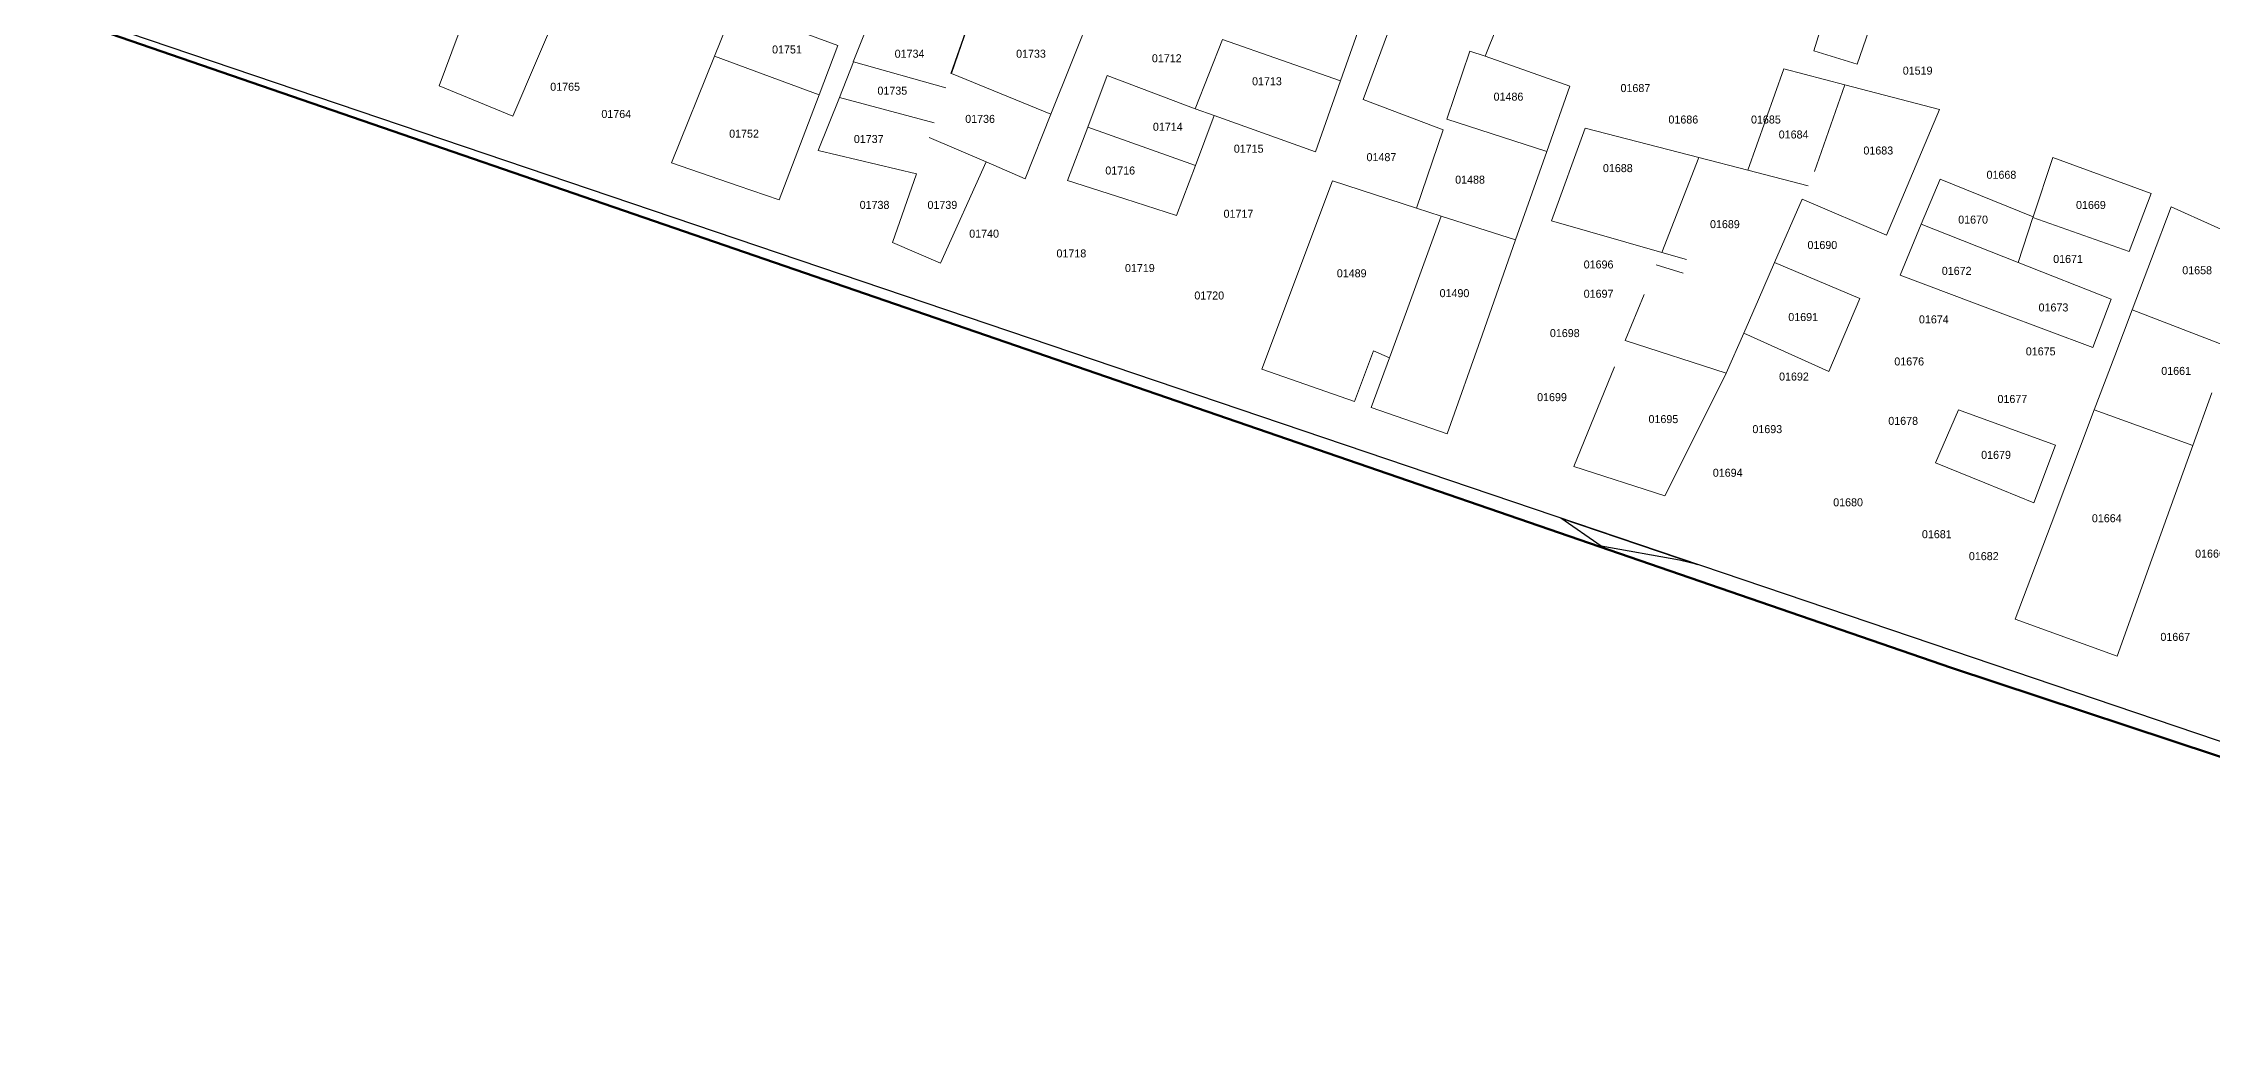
# Model space of a CAD drawing. Header units: metres. Extents: x 245232 to 248406, y 1633796 to 1637634.
# Drawn here: x 247301.5 to 247707.9, y 1633828 to 1634012.4 of the extents above; entities that cross this region are included whole.
import ezdxf
from ezdxf.enums import TextEntityAlignment as Align

# ---------------------------------------------------------------- set-up
doc = ezdxf.new("R2010")
doc.units = ezdxf.units.M
doc.header["$MEASUREMENT"] = 0
doc.layers.add('historique_numero_parcelle', color=7, linetype='Continuous')
doc.layers.add('limites_sections', color=7, linetype='Continuous')
doc.layers.add('Limites_Communes', color=7, linetype='Continuous', lineweight=211, plot=False)
doc.layers.add('LIMITES_PARCELLES', color=7, linetype='Continuous', lineweight=0, true_color=0xffffff)
doc.styles.add('Style-FANCY', font='FANCY.shx')

msp = doc.modelspace()

# ---------------------------------------------------------------- linework, layer by layer
at = {"layer": 'Limites_Communes', "color": 210, "lineweight": 80, "flags": 128}
msp.add_lwpolyline([(248217.239, 1636236.771), (248275.378, 1636195.051), (248148.552, 1635981.39), (248146.604, 1635975.459), (248342.772, 1635633.766), (248361.87, 1635600.5), (248372.369, 1635589.155), (248359.758, 1635572.275), (248054, 1635163), (248403, 1634932), (247921.696, 1634066.369), (247944, 1634048), (247854, 1633828), (247757.314, 1633862.887), (247659.165, 1633895.42), (247213.478, 1634048.88)], dxfattribs=at)
at = {"layer": 'limites_parcelles'}
for p, q in [((247375.686, 1634004.419), (247386.122, 1634032.537)), ((247579.158, 1634028.663), (247571.76, 1634009.999)), ((247633.347, 1634010.99), (247637.523, 1634024.658)), ((247398.924, 1634020.873), (247389.5, 1633998.731)), ((247453.257, 1634008.961), (247457.963, 1634020.702)), ((247427.284, 1634010.01), (247430.979, 1634019.134)), ((247430.979, 1634019.134), (247450.407, 1634012.015)), ((247474.684, 1634015.634), (247471.589, 1634006.759)), ((247471.695, 1634006.759), (247474.79, 1634015.634)), ((247498.201, 1634018.82), (247494.253, 1634008.931)), ((247548.907, 1634017.563), (247544.633, 1634005.389)), ((247548.841, 1634001.891), (247554.082, 1634015.85)), ((247644.21, 1634016.421), (247641.451, 1634008.518)), ((247450.407, 1634012.015), (247446.879, 1634002.766)), ((247517.388, 1634000.156), (247522.496, 1634013.111)), ((247522.496, 1634013.111), (247544.633, 1634005.389)), ((247419.2, 1633990.047), (247427.284, 1634010.01)), ((247427.284, 1634010.01), (247439.273, 1634005.578)), ((247450.678, 1634002.262), (247453.356, 1634008.943)), ((247453.356, 1634008.943), (247470.661, 1634004.099)), ((247494.253, 1634008.931), (247490.348, 1633999.149)), ((247568.867, 1634010.956), (247564.533, 1633998.227)), ((247571.76, 1634009.999), (247568.867, 1634010.956)), ((247571.76, 1634009.999), (247587.616, 1634004.413)), ((247620.989, 1633988.622), (247627.724, 1634007.647)), ((247627.724, 1634007.647), (247639.144, 1634004.661)), ((247641.451, 1634008.518), (247633.347, 1634010.99)), ((247389.5, 1633998.731), (247375.686, 1634004.419)), ((247439.273, 1634005.578), (247446.879, 1634002.766)), ((247490.348, 1633999.149), (247471.695, 1634006.759)), ((247497.234, 1633996.705), (247500.908, 1634006.407)), ((247500.908, 1634006.407), (247517.388, 1634000.156)), ((247544.633, 1634005.389), (247539.952, 1633992.052)), ((247587.616, 1634004.413), (247583.293, 1633992.163)), ((247639.144, 1634004.661), (247633.447, 1633988.405)), ((247639.144, 1634004.661), (247656.91, 1634000.014)), ((247446.879, 1634002.766), (247439.369, 1633983.081)), ((247446.688, 1633992.308), (247450.678, 1634002.262)), ((247468.459, 1633997.482), (247450.678, 1634002.262)), ((247520.945, 1633998.878), (247517.388, 1634000.156)), ((247563.852, 1633996.226), (247548.841, 1634001.891)), ((247656.91, 1634000.014), (247646.957, 1633976.445)), ((247490.348, 1633999.149), (247485.509, 1633987.026)), ((247493.459, 1633986.736), (247497.234, 1633996.705)), ((247517.428, 1633989.539), (247497.234, 1633996.705)), ((247520.945, 1633998.878), (247517.428, 1633989.539)), ((247539.952, 1633992.052), (247520.945, 1633998.878)), ((247558.848, 1633981.529), (247563.852, 1633996.226)), ((247564.533, 1633998.227), (247583.293, 1633992.163)), ((247584.169, 1633979.135), (247590.492, 1633996.502)), ((247590.492, 1633996.502), (247602.354, 1633993.437)), ((247465.14, 1633987.966), (247446.688, 1633992.308)), ((247467.522, 1633994.794), (247478.211, 1633990.178)), ((247583.293, 1633992.163), (247577.443, 1633975.588)), ((247602.354, 1633993.437), (247611.797, 1633990.997)), ((247674.455, 1633979.873), (247678.164, 1633991.037)), ((247678.164, 1633991.037), (247696.598, 1633984.271)), ((247431.696, 1633985.731), (247419.2, 1633990.047)), ((247460.647, 1633975.083), (247465.14, 1633987.966)), ((247478.211, 1633990.178), (247469.614, 1633971.211)), ((247485.509, 1633987.026), (247478.211, 1633990.178)), ((247517.428, 1633989.539), (247513.896, 1633980.162)), ((247611.797, 1633990.997), (247604.843, 1633973.221)), ((247611.797, 1633990.997), (247620.989, 1633988.622)), ((247632.268, 1633985.707), (247620.989, 1633988.622)), ((247653.481, 1633978.535), (247657.002, 1633986.983)), ((247657.002, 1633986.983), (247674.455, 1633979.873)), ((247439.369, 1633983.081), (247431.696, 1633985.731)), ((247504.214, 1633983.277), (247493.459, 1633986.736)), ((247513.896, 1633980.162), (247504.214, 1633983.277)), ((247529.857, 1633951.331), (247543.121, 1633986.656)), ((247543.121, 1633986.656), (247558.848, 1633981.529)), ((247631.169, 1633983.191), (247625.995, 1633971.349)), ((247646.957, 1633976.445), (247631.169, 1633983.191)), ((247696.598, 1633984.271), (247692.466, 1633973.406)), ((247563.495, 1633980.045), (247556.959, 1633962.178)), ((247558.848, 1633981.529), (247563.495, 1633980.045)), ((247563.495, 1633980.045), (247577.443, 1633975.588)), ((247604.843, 1633973.221), (247584.169, 1633979.135)), ((247674.418, 1633979.761), (247671.631, 1633971.375)), ((247692.466, 1633973.406), (247674.418, 1633979.761)), ((247696.627, 1633972.045), (247700.302, 1633981.758)), ((247700.302, 1633981.758), (247717.626, 1633973.956)), ((247469.614, 1633971.211), (247460.647, 1633975.083)), ((247577.443, 1633975.588), (247571.147, 1633957.748)), ((247649.498, 1633968.979), (247653.481, 1633978.535)), ((247653.481, 1633978.535), (247671.631, 1633971.375)), ((247603.8, 1633970.909), (247608.841, 1633969.355)), ((247609.476, 1633971.895), (247604.843, 1633973.221)), ((247625.995, 1633971.349), (247622.969, 1633964.427)), ((247625.995, 1633971.349), (247641.955, 1633964.601)), ((247671.631, 1633971.375), (247689.076, 1633964.492)), ((247692.996, 1633962.452), (247696.627, 1633972.045)), ((247668.291, 1633961.929), (247649.498, 1633968.979)), ((247598.007, 1633956.757), (247601.536, 1633965.379)), ((247622.969, 1633964.427), (247620.21, 1633958.111)), ((247641.955, 1633964.601), (247636.174, 1633950.911)), ((247689.076, 1633964.492), (247685.627, 1633955.425)), ((247556.959, 1633962.178), (247553.784, 1633953.499)), ((247685.627, 1633955.425), (247668.291, 1633961.929)), ((247689.739, 1633953.846), (247692.996, 1633962.452)), ((247692.996, 1633962.452), (247711.005, 1633955.531)), ((247550.797, 1633954.766), (247547.235, 1633945.3)), ((247553.784, 1633953.499), (247550.797, 1633954.766)), ((247571.147, 1633957.748), (247564.623, 1633939.266)), ((247616.937, 1633950.623), (247598.007, 1633956.757)), ((247620.21, 1633958.111), (247616.937, 1633950.623)), ((247636.174, 1633950.911), (247620.21, 1633958.111)), ((247547.235, 1633945.3), (247529.857, 1633951.331)), ((247550.384, 1633944.207), (247553.784, 1633953.499)), ((247588.343, 1633933.148), (247595.976, 1633951.794)), ((247616.937, 1633950.623), (247611.331, 1633939.443)), ((247685.914, 1633943.737), (247689.739, 1633953.846)), ((247707.923, 1633946.954), (247704.376, 1633937.082)), ((247564.623, 1633939.266), (247550.384, 1633944.207)), ((247656.149, 1633933.795), (247660.441, 1633943.741)), ((247660.441, 1633943.741), (247678.662, 1633937.11)), ((247677.822, 1633922.353), (247685.914, 1633943.737)), ((247704.376, 1633937.082), (247685.914, 1633943.737)), ((247611.331, 1633939.443), (247605.412, 1633927.641)), ((247678.662, 1633937.11), (247674.564, 1633926.336)), ((247704.376, 1633937.082), (247700.077, 1633925.117)), ((247605.412, 1633927.641), (247588.343, 1633933.148)), ((247665.383, 1633930.054), (247656.149, 1633933.795)), ((247674.564, 1633926.336), (247665.383, 1633930.054)), ((247671.065, 1633904.499), (247677.822, 1633922.353)), ((247700.077, 1633925.117), (247696.706, 1633915.735)), ((247696.706, 1633915.735), (247690.178, 1633897.568)), ((247690.178, 1633897.568), (247671.065, 1633904.499))]:
    msp.add_line(p, q, dxfattribs=at)
at = {"layer": 'limites_sections'}
for p, q in [((247655.536, 1633899.89), (247154.274, 1634069.595)), ((247791.841, 1633853.743), (247655.536, 1633899.89))]:
    msp.add_line(p, q, dxfattribs=at)
msp.add_3dface([(247593.503, 1633918.201), (247585.945, 1633923.45), (247611.53, 1633914.788), (247608.188, 1633915.581)], dxfattribs=at)

# ---------------------------------------------------------------- texts
at = {"layer": 'historique_numero_parcelle', "style": 'Style-FANCY'}
for s, p in [('01751', (247440.855, 1634011.255)), ('01734', (247463.836, 1634010.461)), ('01733', (247486.602, 1634010.461)), ('01712', (247512.049, 1634009.611)), ('01519', (247652.801, 1634007.295)), ('01765', (247399.273, 1634004.271)), ('01735', (247460.605, 1634003.536)), ('01713', (247530.828, 1634005.301)), ('01687', (247599.896, 1634004.029)), ('01764', (247408.858, 1633999.171)), ('01486', (247576.105, 1634002.419)), ('01752', (247432.81, 1633995.484)), ('01737', (247456.178, 1633994.482)), ('01736', (247477.06, 1633998.254)), ('01714', (247512.244, 1633996.778)), ('01686', (247608.882, 1633998.134)), ('01685', (247624.356, 1633998.134)), ('01684', (247629.551, 1633995.329)), ('01715', (247527.405, 1633992.664)), ('01487', (247552.29, 1633991.083)), ('01683', (247645.426, 1633992.329)), ('01716', (247503.322, 1633988.582)), ('01488', (247568.902, 1633986.864)), ('01688', (247596.601, 1633989.029)), ('01668', (247668.505, 1633987.781)), ('01738', (247457.272, 1633982.14)), ('01739', (247469.988, 1633982.14)), ('01717', (247525.488, 1633980.481)), ('01689', (247616.67, 1633978.529)), ('01670', (247663.199, 1633979.381)), ('01669', (247685.28, 1633982.124)), ('01740', (247477.812, 1633976.752)), ('01690', (247634.942, 1633974.629)), ('01718', (247494.168, 1633973.05)), ('01719', (247507.006, 1633970.307)), ('01696', (247592.991, 1633970.978)), ('01671', (247681.001, 1633972.01)), ('01489', (247546.712, 1633969.328)), ('01672', (247660.118, 1633969.781)), ('01658', (247705.197, 1633969.892)), ('01720', (247520.014, 1633965.164)), ('01490', (247565.98, 1633965.605)), ('01697', (247592.991, 1633965.492)), ('01673', (247678.262, 1633962.924)), ('01698', (247586.658, 1633958.12)), ('01691', (247631.348, 1633961.128)), ('01674', (247655.839, 1633960.695)), ('01675', (247675.866, 1633954.695)), ('01692', (247629.615, 1633949.976)), ('01676', (247651.218, 1633952.809)), ('01661', (247701.26, 1633951.034)), ('01699', (247584.261, 1633946.12)), ('01677', (247670.559, 1633945.78)), ('01695', (247605.144, 1633942.006)), ('01678', (247650.091, 1633941.676)), ('01693', (247624.619, 1633940.128)), ('01679', (247667.501, 1633935.308)), ('01694', (247617.192, 1633931.955)), ('01680', (247639.765, 1633926.42)), ('01664', (247688.251, 1633923.434)), ('01681', (247656.392, 1633920.444)), ('01682', (247665.195, 1633916.33)), ('01666', (247707.604, 1633916.806)), ('01667', (247701.099, 1633901.206))]:
    msp.add_text(s, height=1.5, dxfattribs=at).set_placement(p, align=Align.MIDDLE_CENTER)

doc.saveas('drawing.dxf')
